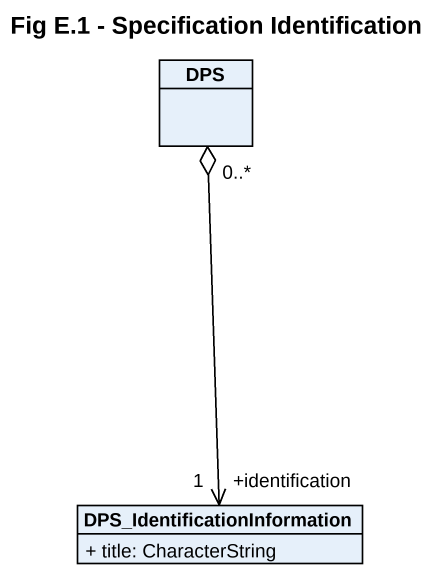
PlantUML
@startuml
title Fig E.1 - Specification Identification
hide circle
hide empty members
skinparam classAttributeIconSize 0
class DPS
class "DPS_IdentificationInformation" as DPS_IdentificationInformatio {
  + title: CharacterString
}
DPS "0..*" o--> "+identification\n1" DPS_IdentificationInformatio
@enduml
